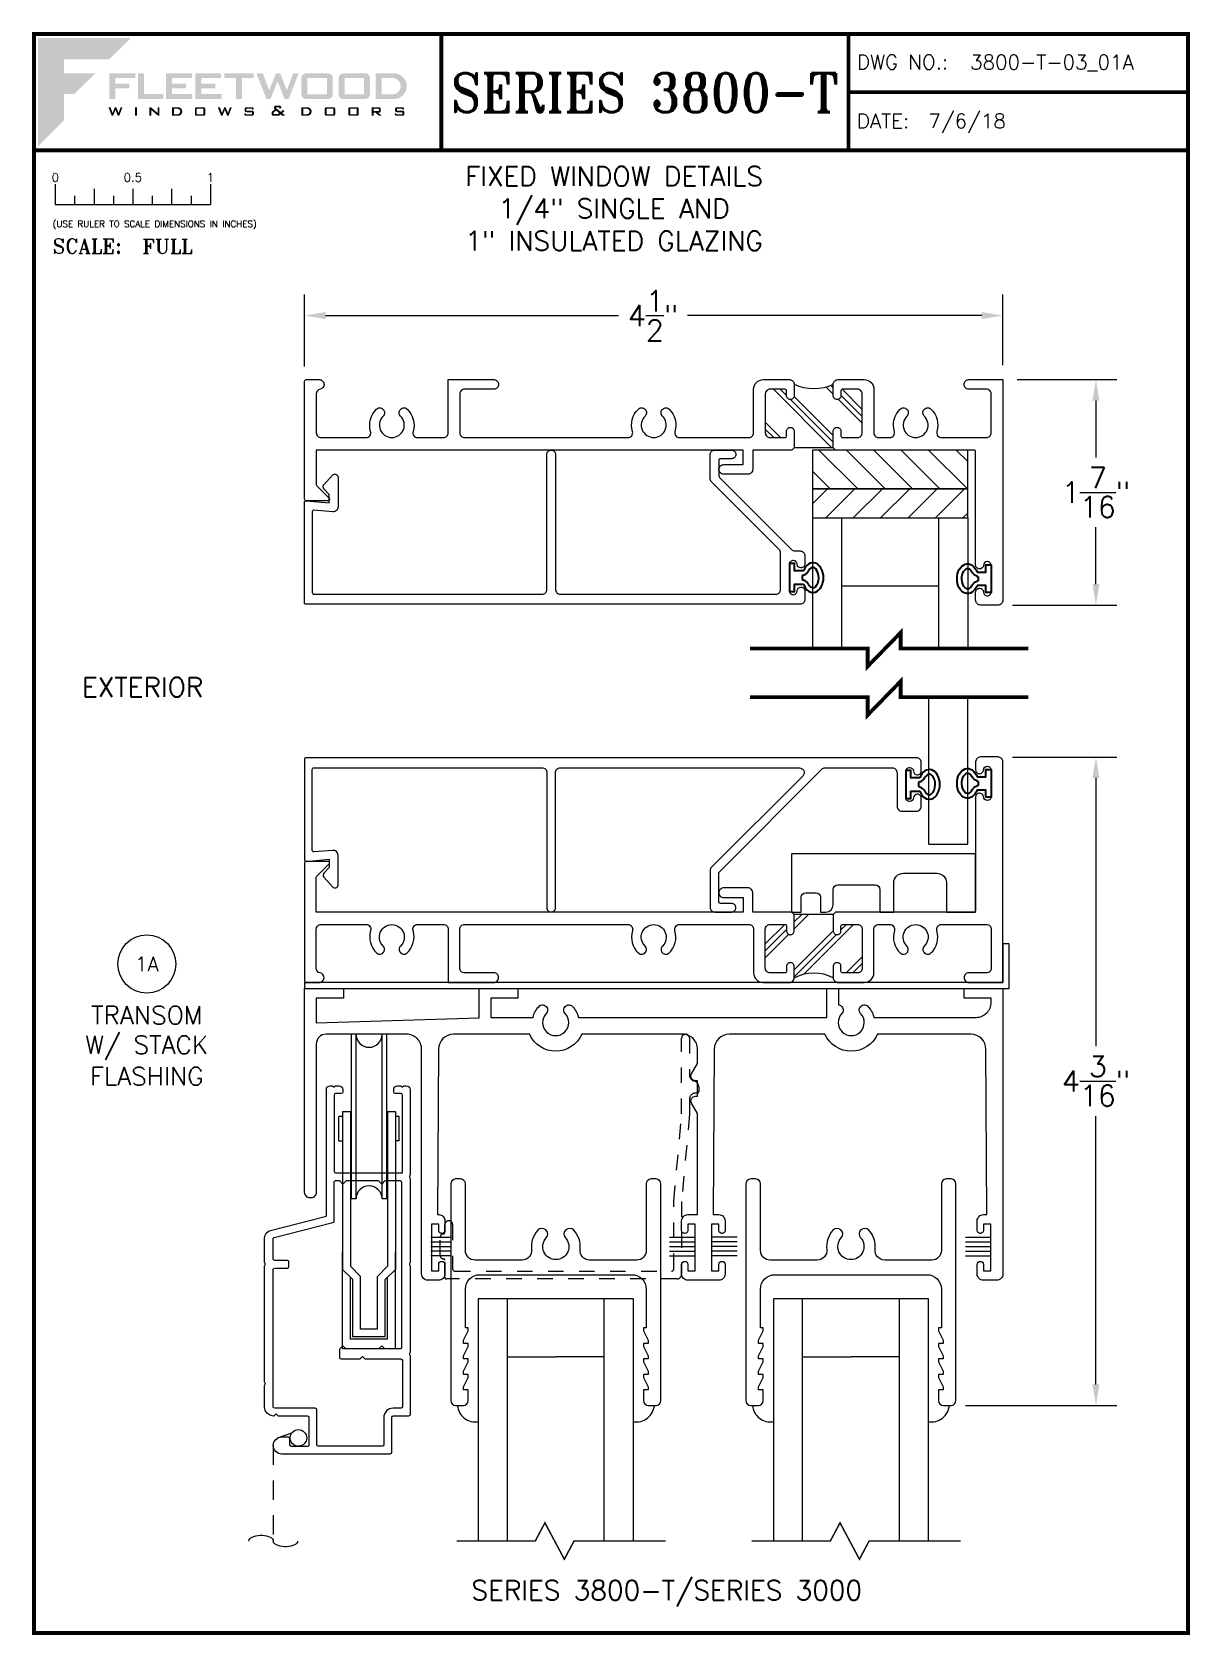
# Paper-space layout 'DETAIL 1A' of a CAD drawing. Extents: x 0.3 to 7.8, y 0.1 to 10.4.
# The model-space entities are those that its viewports show. They can reach past a viewport. Long polylines and large blocks are cut down to what shows.
import ezdxf
from ezdxf.enums import TextEntityAlignment as Align

# ---------------------------------------------------------------- set-up
doc = ezdxf.new("R2010")
doc.units = 0
doc.header["$MEASUREMENT"] = 0
doc.linetypes.add('HIDDEN', pattern=[0.375, 0.25, -0.125])
doc.linetypes.add('PHANTOM', pattern=[2.5, 1.25, -0.25, 0.25, -0.25, 0.25, -0.25])
doc.layers.get('0').update_dxf_attribs({"linetype": 'CONTINUOUS'})
doc.layers.get('Defpoints').update_dxf_attribs({"linetype": 'CONTINUOUS'})
for name, color, linetype in [('DIM', 7, 'CONTINUOUS'), ('FRAME', 1, 'CONTINUOUS'), ('GLASS', 7, 'CONTINUOUS'), ('MISC.', 7, 'CONTINUOUS'), ('SETTING BLOCKS', 7, 'CONTINUOUS'), ('SETTING_BLOCK', 4, 'CONTINUOUS'), ('TEXT', 7, 'CONTINUOUS'), ('VENT', 5, 'CONTINUOUS'), ('VP', 40, 'CONTINUOUS')]:
    doc.layers.add(name, color=color, linetype=linetype)
doc.layers.add('PROFILE NUMBER', color=150, linetype='CONTINUOUS', lineweight=35)
doc.layers.get('VP').off()
doc.styles.add('ROMANS', font='romans')
doc.styles.add('ROMANT', font='romant')
doc.styles.add('SIMPLEX-094', font='simplex.shx', dxfattribs={"height": 0.094})
doc.styles.get("Standard").update_dxf_attribs({"font": 'simplex.shx'})
doc.dimstyles.new('FULL SCALE', dxfattribs={"dimscale": 0.75, "dimtxt": 0.18, "dimasz": 0.18, "dimexe": 0.18, "dimexo": 0.125, "dimgap": 0.09, "dimtad": 0, "dimtih": 1, "dimtoh": 1, "dimdec": 4, "dimzin": 0, "dimdsep": 46, "dimlunit": 4, "dimtxsty": 'Standard', "dimcen": 0.09, "dimadec": 0, "dimazin": 0, "dimtfac": 1, "dimtdec": 4, "dimtofl": 0, "dimtmove": 0, "dimatfit": 3, "dimfxl": 0, "dimtolj": 1, "dimtzin": 0, "dimarcsym": 0})

# ---------------------------------------------------------------- blocks, each defined once
blk = doc.blocks.new('sectball')
blk.add_circle((0, 0), 0.125)
blk.add_attdef('NO', text='', height=0.062).set_placement((0, 0), align=Align.MIDDLE_CENTER)
for tag, p in [('LINE1', (0, -0.2588)), ('LINE2', (0, -0.3864)), ('LINE3', (0, -0.5214))]:
    blk.add_attdef(tag, text='', height=0.078).set_placement(p, align=Align.CENTER)
blk = doc.blocks.new('*D51')
at = {"layer": 'Defpoints', "color": 0}
for p in [(6.557, 8.621), (2.057, 8.198), (6.557, 8.208)]:
    blk.add_point(p, dxfattribs=at)
at = {"layer": 'DIM', "color": 0, "lineweight": -2}
for p, q in [((2.057, 8.292), (2.057, 8.756)), ((6.557, 8.302), (6.557, 8.756)), ((2.192, 8.621), (4.081, 8.621)), ((6.422, 8.621), (4.525, 8.621))]:
    blk.add_line(p, q, dxfattribs=at)
at = {"layer": 'DIM', "color": 0}
for points in [[(2.192, 8.644), (2.192, 8.599), (2.057, 8.621)], [(6.422, 8.644), (6.422, 8.599), (6.557, 8.621)]]:
    blk.add_solid(points, dxfattribs=at)
at = {"layer": 'DIM', "color": 0, "insert": (4.303, 8.621), "char_height": 0.135, "attachment_point": 5}
blk.add_mtext('\\A1;4{\\H1.000000x;\\S1/2;}"', dxfattribs=at)
blk = doc.blocks.new('*D52')
at = {"layer": 'Defpoints', "color": 0}
for p in [(6.557, 8.208), (6.526, 6.754), (7.158, 6.754)]:
    blk.add_point(p, dxfattribs=at)
at = {"layer": 'DIM', "color": 0, "lineweight": -2}
for p, q in [((6.651, 8.208), (7.293, 8.208)), ((7.158, 8.073), (7.158, 7.706)), ((7.158, 6.889), (7.158, 7.256)), ((6.62, 6.754), (7.293, 6.754))]:
    blk.add_line(p, q, dxfattribs=at)
at = {"layer": 'DIM', "color": 0}
for points in [[(7.135, 8.073), (7.18, 8.073), (7.158, 8.208)], [(7.135, 6.889), (7.18, 6.889), (7.158, 6.754)]]:
    blk.add_solid(points, dxfattribs=at)
at = {"layer": 'DIM', "color": 0, "insert": (7.158, 7.481), "char_height": 0.135, "attachment_point": 5}
blk.add_mtext('\\A1;1{\\H1.000000x;\\S7/16;}"', dxfattribs=at)
blk = doc.blocks.new('*D53')
at = {"layer": 'Defpoints', "color": 0}
for p in [(6.526, 5.774), (6.224, 1.593), (7.158, 1.593)]:
    blk.add_point(p, dxfattribs=at)
at = {"layer": 'DIM', "color": 0, "lineweight": -2}
for p, q in [((6.62, 5.774), (7.293, 5.774)), ((7.158, 5.639), (7.158, 3.909)), ((7.158, 1.728), (7.158, 3.459)), ((6.318, 1.593), (7.293, 1.593))]:
    blk.add_line(p, q, dxfattribs=at)
at = {"layer": 'DIM', "color": 0}
for points in [[(7.135, 5.639), (7.18, 5.639), (7.158, 5.774)], [(7.135, 1.728), (7.18, 1.728), (7.158, 1.593)]]:
    blk.add_solid(points, dxfattribs=at)
at = {"layer": 'DIM', "color": 0, "insert": (7.158, 3.684), "char_height": 0.135, "attachment_point": 5}
blk.add_mtext('\\A1;4{\\H1.000000x;\\S3/16;}"', dxfattribs=at)
blk = doc.blocks.new('Fleetwood_Logo_6-10-15')
h = blk.add_hatch(color=154)
h.dxf.hatch_style = 1
h.paths.add_polyline_path([(0.2526, -0.0017), (0.0019, -0.0017), (0.0019, -0.2942), (0.0725, -0.2236), (0.0725, -0.1535), (0.1007, -0.1535), (0.1567, -0.0976), (0.0725, -0.0976), (0.0725, -0.0596), (0.1946, -0.0596)])
h = blk.add_hatch(color=251)
h.dxf.hatch_style = 1
h.paths.add_polyline_path([(0.2487, -0.1256), (0.2112, -0.1256), (0.2112, -0.1102), (0.2647, -0.1102), (0.2647, -0.0976), (0.1946, -0.0976), (0.1946, -0.1667), (0.2112, -0.1667), (0.2112, -0.1377), (0.2487, -0.1377)])
h = blk.add_hatch(color=251)
h.dxf.hatch_style = 1
h.paths.add_polyline_path([(0.2886, -0.0976), (0.272, -0.0976), (0.272, -0.1667), (0.3401, -0.1667), (0.3401, -0.1535), (0.2886, -0.1535)])
h = blk.add_hatch(color=251)
h.dxf.hatch_style = 1
h.paths.add_polyline_path([(0.4175, -0.0976), (0.3474, -0.0976), (0.3474, -0.1667), (0.4185, -0.1667), (0.4185, -0.1534), (0.364, -0.1534), (0.364, -0.1377), (0.4015, -0.1377), (0.4015, -0.1256), (0.364, -0.1256), (0.364, -0.1102), (0.4175, -0.1102)])
h = blk.add_hatch(color=251)
h.dxf.hatch_style = 1
h.paths.add_polyline_path([(0.4965, -0.0976), (0.4264, -0.0976), (0.4264, -0.1667), (0.4975, -0.1667), (0.4975, -0.1534), (0.443, -0.1534), (0.443, -0.1377), (0.4804, -0.1377), (0.4804, -0.1256), (0.443, -0.1256), (0.443, -0.1102), (0.4965, -0.1102)])
h = blk.add_hatch(color=251)
h.dxf.hatch_style = 1
h.paths.add_polyline_path([(0.5842, -0.0976), (0.5054, -0.0976), (0.5054, -0.1102), (0.5365, -0.1102), (0.5365, -0.1667), (0.5531, -0.1667), (0.5531, -0.1102), (0.5842, -0.1102)])
h = blk.add_hatch(color=251)
h.dxf.hatch_style = 1
h.paths.add_polyline_path([(0.6089, -0.0976), (0.5921, -0.0976), (0.6188, -0.1667), (0.63, -0.1667), (0.6489, -0.1192), (0.6679, -0.1667), (0.6789, -0.1667), (0.7056, -0.0976), (0.6908, -0.0976), (0.6742, -0.1433), (0.6558, -0.0976), (0.6446, -0.0976), (0.6261, -0.1433)])
h = blk.add_hatch(color=251)
h.dxf.hatch_style = 1
h.paths.add_polyline_path([(0.7853, -0.0976), (0.726, -0.0976, 0.414214), (0.7133, -0.1102), (0.7133, -0.154, 0.414214), (0.726, -0.1667), (0.7853, -0.1667, 0.414214), (0.798, -0.154), (0.798, -0.1102, 0.414214)])
h.paths.add_polyline_path([(0.7819, -0.1102), (0.7819, -0.154), (0.7294, -0.154), (0.7294, -0.1102)], flags=16)
h = blk.add_hatch(color=251)
h.dxf.hatch_style = 1
h.paths.add_polyline_path([(0.8856, -0.0976), (0.8262, -0.0976, 0.414214), (0.8136, -0.1102), (0.8136, -0.154, 0.414214), (0.8262, -0.1667), (0.8856, -0.1667, 0.414214), (0.8982, -0.154), (0.8982, -0.1102, 0.414214)])
h.paths.add_polyline_path([(0.8822, -0.1102), (0.8822, -0.154), (0.8296, -0.154), (0.8296, -0.1102)], flags=16)
h = blk.add_hatch(color=251)
h.dxf.hatch_style = 1
h.paths.add_polyline_path([(0.9632, -0.0976), (0.914, -0.0976), (0.914, -0.1667), (0.9632, -0.1667, 1)])
h.paths.add_polyline_path([(0.9301, -0.1102), (0.9593, -0.1102, -1), (0.9593, -0.154), (0.9301, -0.154)], flags=16)
h = blk.add_hatch(color=7)
h.dxf.hatch_style = 1
h.paths.add_polyline_path([(0.2301, -0.1891), (0.2251, -0.1891), (0.2196, -0.2043), (0.2134, -0.1891), (0.2097, -0.1891), (0.2035, -0.2043), (0.1978, -0.1891), (0.1922, -0.1891), (0.2011, -0.2121), (0.2048, -0.2121), (0.2112, -0.1963), (0.2175, -0.2121), (0.2212, -0.2121)])
h = blk.add_hatch(color=7)
h.dxf.hatch_style = 1
h.paths.add_polyline_path([(0.2691, -0.1891), (0.2637, -0.1891), (0.2637, -0.2118), (0.2637, -0.2121), (0.2691, -0.2121)])
h = blk.add_hatch(color=7)
h.dxf.hatch_style = 1
h.paths.add_polyline_path([(0.3077, -0.1964), (0.3259, -0.2121), (0.3298, -0.2121), (0.3298, -0.1891), (0.325, -0.1891), (0.325, -0.2047), (0.3067, -0.1891), (0.3029, -0.1891), (0.3029, -0.2121), (0.3077, -0.2121)])
h = blk.add_hatch(color=7)
h.dxf.hatch_style = 1
h.paths.add_polyline_path([(0.3801, -0.1891), (0.3637, -0.1891), (0.3637, -0.2121), (0.3801, -0.2121, 1)])
h.paths.add_polyline_path([(0.3691, -0.2079), (0.3691, -0.1933), (0.3788, -0.1933, -1), (0.3788, -0.2079)], flags=16)
h = blk.add_hatch(color=7)
h.dxf.hatch_style = 1
h.paths.add_polyline_path([(0.4537, -0.2079), (0.4537, -0.1933, 0.414214), (0.4495, -0.1891), (0.4297, -0.1891, 0.414214), (0.4255, -0.1933), (0.4255, -0.2079, 0.414214), (0.4297, -0.2121), (0.4495, -0.2121, 0.414214)])
h.paths.add_polyline_path([(0.4308, -0.2079), (0.4308, -0.1933), (0.4484, -0.1933), (0.4484, -0.2079)], flags=16)
h = blk.add_hatch(color=7)
h.dxf.hatch_style = 1
h.paths.add_polyline_path([(0.5253, -0.1891), (0.5203, -0.1891), (0.5148, -0.2043), (0.5087, -0.1891), (0.5049, -0.1891), (0.4988, -0.2043), (0.493, -0.1891), (0.4874, -0.1891), (0.4963, -0.2121), (0.5001, -0.2121), (0.5064, -0.1963), (0.5127, -0.2121), (0.5164, -0.2121)])
h = blk.add_hatch(color=7)
h.dxf.hatch_style = 1
h.paths.add_polyline_path([(0.5801, -0.1891), (0.5643, -0.1891, 0.414214), (0.56, -0.1933), (0.56, -0.1981, 0.414214), (0.5643, -0.2024), (0.58, -0.2024), (0.58, -0.2078), (0.5637, -0.2078), (0.5637, -0.2052), (0.5591, -0.2062), (0.5591, -0.2078, 0.414214), (0.5634, -0.2121), (0.5805, -0.2121, 0.414214), (0.5848, -0.2078), (0.5848, -0.2024, 0.414214), (0.5805, -0.1982), (0.5648, -0.1982), (0.5648, -0.193), (0.5798, -0.193), (0.5798, -0.1958), (0.5843, -0.1948), (0.5843, -0.1933, 0.414214)])
h = blk.add_hatch(color=7)
h.dxf.hatch_style = 1
h.paths.add_polyline_path([(0.645, -0.1913, -0.222262), (0.6447, -0.1906), (0.6447, -0.1892), (0.6535, -0.1892), (0.6535, -0.193), (0.6587, -0.1918), (0.6587, -0.189, 0.414214), (0.6544, -0.1847), (0.6437, -0.1847, 0.414214), (0.6394, -0.189), (0.6394, -0.1922, 0.222262), (0.6407, -0.1948), (0.6415, -0.1955), (0.6345, -0.1998, 0.260684), (0.6329, -0.2027), (0.6329, -0.2078, 0.414214), (0.6372, -0.2121), (0.6514, -0.2121, 0.17577), (0.6536, -0.2113), (0.657, -0.2085), (0.6614, -0.2121), (0.6699, -0.2121), (0.6613, -0.2049), (0.6676, -0.1997), (0.6637, -0.1964), (0.6574, -0.2017)])
h.paths.add_polyline_path([(0.6532, -0.2052), (0.6509, -0.2072, -0.17577), (0.6502, -0.2074), (0.6382, -0.2074), (0.6382, -0.2033, -0.260684), (0.6387, -0.2025), (0.6451, -0.1985)], flags=16)
h = blk.add_hatch(color=7)
h.dxf.hatch_style = 1
h.paths.add_polyline_path([(0.7294, -0.1891), (0.713, -0.1891), (0.713, -0.2121), (0.7294, -0.2121, 1)])
h.paths.add_polyline_path([(0.7184, -0.2079), (0.7184, -0.1933), (0.7281, -0.1933, -1), (0.7281, -0.2079)], flags=16)
h = blk.add_hatch(color=7)
h.dxf.hatch_style = 1
h.paths.add_polyline_path([(0.8045, -0.2079), (0.8045, -0.1933, 0.414214), (0.8003, -0.1891), (0.7805, -0.1891, 0.414214), (0.7763, -0.1933), (0.7763, -0.2079, 0.414214), (0.7805, -0.2121), (0.8003, -0.2121, 0.414214)])
h.paths.add_polyline_path([(0.7816, -0.2079), (0.7816, -0.1933), (0.7992, -0.1933), (0.7992, -0.2079)], flags=16)
h = blk.add_hatch(color=7)
h.dxf.hatch_style = 1
h.paths.add_polyline_path([(0.8678, -0.2079), (0.8678, -0.1933, 0.414214), (0.8636, -0.1891), (0.8438, -0.1891, 0.414214), (0.8396, -0.1933), (0.8396, -0.2079, 0.414214), (0.8438, -0.2121), (0.8636, -0.2121, 0.414214)])
h.paths.add_polyline_path([(0.8449, -0.2079), (0.8449, -0.1933), (0.8624, -0.1933), (0.8624, -0.2079)], flags=16)
h = blk.add_hatch(color=7)
h.dxf.hatch_style = 1
h.paths.add_polyline_path([(0.9277, -0.1993), (0.9277, -0.1933, 0.414214), (0.9235, -0.1891), (0.9028, -0.1891), (0.9028, -0.2121), (0.9082, -0.2121), (0.9082, -0.2035), (0.9131, -0.2035), (0.9224, -0.2121), (0.9303, -0.2121), (0.9197, -0.2035), (0.9235, -0.2035, 0.414214)])
h.paths.add_polyline_path([(0.9082, -0.1993), (0.9082, -0.1933), (0.9214, -0.1933, -0.414214), (0.9224, -0.1943), (0.9224, -0.1983, -0.414214), (0.9214, -0.1993)], flags=16)
h = blk.add_hatch(color=7)
h.dxf.hatch_style = 1
h.paths.add_polyline_path([(0.9867, -0.1982), (0.971, -0.1982), (0.971, -0.193), (0.9859, -0.193), (0.9859, -0.1958), (0.9905, -0.1948), (0.9905, -0.1933, 0.414214), (0.9863, -0.1891), (0.9705, -0.1891, 0.414214), (0.9662, -0.1933), (0.9662, -0.1981, 0.414214), (0.9705, -0.2024), (0.9862, -0.2024), (0.9862, -0.2078), (0.9699, -0.2078), (0.9699, -0.2052), (0.9653, -0.2062), (0.9653, -0.2078, 0.414214), (0.9696, -0.2121), (0.9867, -0.2121, 0.414214), (0.991, -0.2078), (0.991, -0.2024, 0.414214)])
blk = doc.blocks.new('A-SIZE_P')
at = {"const_width": 0.025}
blk.add_lwpolyline([(0.313, 0.125), (7.751, 0.125), (7.751, 10.437), (0.313, 10.437)], close=True, dxfattribs=at)
for points in [[(2.938, 10.437), (2.938, 9.687)], [(5.563, 10.437), (5.563, 9.687)], [(5.563, 10.062), (7.751, 10.062)], [(0.313, 9.687), (7.751, 9.687)]]:
    blk.add_lwpolyline(points, dxfattribs=at)
at = {"xscale": 2.387023416083395, "yscale": 2.387023416083395, "zscale": 2.387023416083395}
blk.add_blockref('Fleetwood_Logo_6-10-15', (0.334, 10.416), dxfattribs=at)
for s, style, p in [('DWG NO.:', 'SIMPLEX-094', (5.617, 10.209)), ('DATE:', 'SIMPLEX-094', (5.616, 9.829)), ('SCALE:', 'ROMANT', (0.433, 9.022))]:
    blk.add_text(s, height=0.094, dxfattribs=dict(style=style)).set_placement(p)
for tag, p, style in [('DWG_NO', (6.346, 10.209), 'SIMPLEX-094'), ('DATE', (6.077, 9.829), 'SIMPLEX-094'), ('SCALE', (1.011, 9.02), 'ROMANT')]:
    blk.add_attdef(tag, p, '', height=0.094, dxfattribs=dict(style=style))
for tag, height, style, width, p, p2 in [('DWG_NO_F', 0.094, 'SIMPLEX-094', 1.745692, (6.347, 10.209), (7.683, 10.209)), ('PRODUCT', 0.25, 'ROMANT', 1.390728, (3.001, 9.934), (5.5, 9.934))]:
    blk.add_attdef(tag, text='', height=height, dxfattribs=dict(style=style, width=width)).set_placement(p, p2, align=Align.FIT)
blk = doc.blocks.new('Full')
for p, q in [((0.137, -0.219), (0.137, -0.35)), ((0.262, -0.294), (0.262, -0.35)), ((0.387, -0.249), (0.387, -0.35)), ((0.512, -0.294), (0.512, -0.35)), ((0.637, -0.249), (0.637, -0.35)), ((0.762, -0.294), (0.762, -0.35)), ((0.887, -0.249), (0.887, -0.35)), ((1.012, -0.294), (1.012, -0.35)), ((1.137, -0.219), (1.137, -0.35)), ((0.137, -0.35), (1.137, -0.35))]:
    blk.add_line(p, q)
for s, p in [('0', (0.137, -0.219)), ('0.5', (0.637, -0.219)), ('1', (1.137, -0.219))]:
    blk.add_text(s, height=0.055).set_placement(p, align=Align.BOTTOM_CENTER)
at = {"style": 'ROMANS'}
blk.add_text('(USE RULER TO SCALE DIMENSIONS IN INCHES)', height=0.04115, dxfattribs=at).set_placement((0.12, -0.495))
blk = doc.blocks.new('3802 45 GLASS STOP')
blk.add_lwpolyline([(3.939, -0.433, -0.399638), (3.914, -0.41, 0.400364), (3.889, -0.386, 0.414214), (3.864, -0.411), (3.864, -0.581, 0.414214), (3.889, -0.606), (3.889, -0.606, 0.399638), (3.914, -0.582, -0.399638), (3.939, -0.558, -0.414214), (3.964, -0.583), (3.964, -0.637, -0.414214), (3.933, -0.668), (-0.001, -0.668, -0.414214), (-0.011, -0.658), (-0.011, -0.01, -0.440011), (0, 0), (0.149, -0.013), (0.149, 0.04), (0.115, 0.074, -0.395486), (0.114, 0.102), (0.17, 0.165, -0.691708), (0.205, 0.152), (0.205, -0.04, -0.440011), (0.171, -0.071), (0.05, -0.061, 0.440011), (0.039, -0.071), (0.039, -0.593, 0.414214), (0.049, -0.603), (1.52, -0.603, 0.414214), (1.551, -0.572), (1.551, 0.299, -0.414214), (1.579, 0.327), (1.579, 0.327, -0.414214), (1.607, 0.299), (1.607, -0.572, 0.414214), (1.638, -0.603), (3.179, -0.603, 0.668179), (3.2, -0.55), (2.612, 0.038, -0.198912), (2.603, 0.06), (2.603, 0.296, -0.414214), (2.634, 0.327), (2.741, 0.327, -0.414214), (2.769, 0.299, -0.414214), (2.741, 0.271), (2.669, 0.271, 0.414214), (2.659, 0.261), (2.659, 0.071), (3.324, -0.594, 0.198912), (3.345, -0.603), (3.777, -0.603, 0.414214), (3.808, -0.572), (3.808, -0.355, -0.414214), (3.839, -0.324), (3.933, -0.324, -0.414214), (3.964, -0.355), (3.964, -0.408, -0.414214)], format="xyb", close=True)
blk = doc.blocks.new('3801 1 INCH GLASS STOP')
blk.add_lwpolyline([(2.741, 0.327, -0.414214), (2.769, 0.299, -0.414214), (2.741, 0.271), (2.669, 0.271, 0.414214), (2.659, 0.261), (2.659, 0.167, 0.198912), (2.668, 0.145), (3.128, -0.315, 0.198912), (3.15, -0.324), (3.183, -0.324, -0.414214), (3.214, -0.355), (3.214, -0.408, -0.414214), (3.189, -0.433, -0.399638), (3.164, -0.41, 0.400364), (3.139, -0.386, 0.414214), (3.114, -0.411), (3.114, -0.581, 0.414214), (3.139, -0.606), (3.139, -0.606, 0.399638), (3.164, -0.582, -0.399638), (3.189, -0.558, -0.414214), (3.214, -0.583), (3.214, -0.637, -0.414214), (3.183, -0.668), (-0.001, -0.668, -0.414214), (-0.011, -0.658), (-0.011, -0.01, -0.440011), (0, 0), (0.149, -0.013), (0.149, 0.04), (0.115, 0.074, -0.395486), (0.114, 0.102), (0.17, 0.165, -0.691708), (0.205, 0.152), (0.205, -0.04, -0.440011), (0.171, -0.071), (0.05, -0.061, 0.440011), (0.039, -0.071), (0.039, -0.593, 0.414214), (0.049, -0.603), (1.52, -0.603, 0.414214), (1.551, -0.572), (1.551, 0.299, -0.414214), (1.579, 0.327, -0.414214), (1.607, 0.299), (1.607, -0.572, 0.414214), (1.638, -0.603), (3.027, -0.603, 0.414214), (3.058, -0.572), (3.058, -0.337, 0.198912), (3.049, -0.315), (2.612, 0.122, -0.198912), (2.603, 0.144), (2.603, 0.296, -0.414214), (2.634, 0.327)], format="xyb", close=True)
blk = doc.blocks.new('A$C3BF656AD')
at = {"layer": 'SETTING BLOCKS'}
h = blk.add_hatch(dxfattribs=at)
h.set_pattern_fill('ANSI31', color=256, scale=0.25, angle=90, style=0)
h.set_pattern_definition([(135, (0.820812, -8.054306), (-0.02209709, -0.02209709), [])])
h.paths.add_polyline_path([(0, 0.0625), (0.25, 0.0625), (0.25, 0.1095), (0, 0.1095)])
h = blk.add_hatch(dxfattribs=at)
h.set_pattern_fill('ANSI31', color=256, scale=0.25, style=0)
h.set_pattern_definition([(45, (-2.098375, -8.085556), (-0.02209709, 0.02209709), [])])
h.paths.add_polyline_path([(0, 0), (0.25, 0), (0.25, 0.0625), (0, 0.0625)])
for points in [[(0, 0.0625), (0, 0.1095), (0.25, 0.1095), (0.25, 0.0625)], [(0, 0), (0, 0.0625), (0.25, 0.0625), (0.25, 0)]]:
    blk.add_lwpolyline(points, close=True, dxfattribs=at)
blk = doc.blocks.new('5 POINT SEAL')
at = {"color": 7}
for p, q in [((-1.292, -6.081), (-1.458, -6.081)), ((-1.292, -6.111), (-1.458, -6.111)), ((-1.292, -6.141), (-1.458, -6.141)), ((-1.292, -6.171), (-1.458, -6.171)), ((-1.292, -6.201), (-1.458, -6.201))]:
    blk.add_line(p, q, dxfattribs=at)
blk = doc.blocks.new('*U101')
at = {"layer": 'PROFILE NUMBER', "color": 5}
for p, q in [((-0.016, 0.092), (-0.013, 0.083)), ((-0.013, 0.083), (0.013, 0.083)), ((0.013, 0.083), (0.016, 0.092))]:
    blk.add_line(p, q, dxfattribs=at)
blk.add_lwpolyline([(-0.043, 0.091), (-0.043, 0.034), (-0.09, 0.034), (-0.09, 0), (0.09, 0), (0.09, 0.034), (0.043, 0.034), (0.043, 0.091)], dxfattribs=at)
for centre, start, end in [((-0.073, 0.071), 19.8289, 61.175), ((0.073, 0.071), 118.7633, 160.1945)]:
    blk.add_arc(centre, 0.06, start, end, dxfattribs=at)
blk.add_ellipse((0, 0.152), major_axis=(-0.0958, 0), ratio=0.712114, start_param=2.033109, end_param=7.391692, dxfattribs=at)
blk.add_open_spline([(0.044, 0.124), (0.053, 0.129), (0.059, 0.135), (0.069, 0.15), (0.068, 0.157), (0.049, 0.179), (0.027, 0.189), (-0.021, 0.191), (-0.045, 0.181), (-0.067, 0.16), (-0.068, 0.152), (-0.061, 0.137), (-0.054, 0.129), (-0.044, 0.124)], degree=3, knots=[2.2211, 2.2211, 2.2211, 2.2211, 2.727733, 2.727733, 3.7005, 3.7005, 4.673268, 4.673268, 5.646035, 5.646035, 6.618803, 6.618803, 7.203997, 7.203997, 7.203997, 7.203997], dxfattribs=at)
blk = doc.blocks.new('3809 BLOCK FRAME')
h = blk.add_hatch()
h.set_pattern_fill('PLAST', color=256, angle=45, style=0)
h.set_pattern_definition([(45, (-4.25098, -6.643), (-0.176777, 0.176777), []), (45, (-4.27308, -6.6209), (-0.176777, 0.176777), []), (45, (-4.29517, -6.5988), (-0.176777, 0.176777), [])])
edge = h.paths.add_edge_path()
edge.add_arc((-0.937, 0.093), 0.031, 270, 360, ccw=False)
edge.add_line((-0.937, 0.062), (-1.033, 0.062))
edge.add_arc((-1.033, 0.072), 0.01, 180, 270, ccw=False)
edge.add_line((-1.043, 0.072), (-1.043, 0.103))
edge.add_arc((-1.068, 0.103), 0.025, 360, 450)
edge.add_arc((-1.068, 0.103), 0.025, 90, 180)
edge.add_line((-1.093, 0.103), (-1.093, 0.031))
edge.add_arc((-1.218, -0.221), 0.281, 63.5092, 116.4908)
edge.add_line((-1.344, 0.031), (-1.344, 0.103))
edge.add_arc((-1.369, 0.103), 0.025, 0, 90)
edge.add_arc((-1.369, 0.103), 0.025, 90, 180)
edge.add_line((-1.394, 0.103), (-1.394, 0.072))
edge.add_arc((-1.404, 0.072), 0.01, 270, 360, ccw=False)
edge.add_line((-1.404, 0.062), (-1.5, 0.062))
edge.add_arc((-1.5, 0.093), 0.031, 180, 270, ccw=False)
edge.add_line((-1.531, 0.093), (-1.531, 0.343))
edge.add_arc((-1.5, 0.343), 0.031, 90, 180, ccw=False)
edge.add_line((-1.5, 0.374), (-1.404, 0.374))
edge.add_arc((-1.404, 0.364), 0.01, 0, 90, ccw=False)
edge.add_line((-1.394, 0.364), (-1.394, 0.333))
edge.add_arc((-1.369, 0.333), 0.025, 180, 270)
edge.add_arc((-1.369, 0.333), 0.025, 270, 360)
edge.add_line((-1.344, 0.333), (-1.344, 0.439))
edge.add_line((-1.344, 0.439), (-1.093, 0.439))
edge.add_line((-1.093, 0.439), (-1.093, 0.333))
edge.add_arc((-1.068, 0.333), 0.025, 180, 270)
edge.add_arc((-1.068, 0.333), 0.025, 270, 360)
edge.add_line((-1.043, 0.333), (-1.043, 0.364))
edge.add_arc((-1.033, 0.364), 0.01, 90, 180, ccw=False)
edge.add_line((-1.033, 0.374), (-0.937, 0.374))
edge.add_arc((-0.937, 0.343), 0.031, 0, 90, ccw=False)
edge.add_line((-0.906, 0.343), (-0.906, 0.093))
blk.add_line((-1.093, 0.439), (-1.344, 0.439))
for points in [[(-1.093, 0.439), (-1.093, 0.333, 0.414214), (-1.068, 0.308, 0.414214), (-1.043, 0.333), (-1.043, 0.364, -0.414214), (-1.033, 0.374), (-0.937, 0.374, -0.414214), (-0.906, 0.343), (-0.906, 0.093, -0.414214), (-0.937, 0.062), (-1.033, 0.062, -0.414214), (-1.043, 0.072), (-1.043, 0.103, 0.414214), (-1.068, 0.128), (-1.068, 0.128, 0.414214), (-1.093, 0.103), (-1.093, 0.031, 0.414214), (-1.062, 0), (-0.893, 0, 0.414214), (-0.831, 0.062), (-0.831, 0.343, -0.414214), (-0.8, 0.374), (-0.729, 0.374, -0.5024), (-0.699, 0.334, 0.280293), (-0.661, 0.19, 0.498955), (-0.613, 0.198), (-0.613, 0.198, 0.334263), (-0.618, 0.235, -2.470836), (-0.506, 0.235, 0.334263), (-0.511, 0.198, 0.498955), (-0.463, 0.19, 0.280293), (-0.425, 0.334, -0.5024), (-0.395, 0.374), (-0.106, 0.374, -0.414214), (-0.075, 0.343), (-0.075, 0.093, -0.414214), (-0.106, 0.062), (-0.219, 0.062, 0.414214), (-0.25, 0.031, 0.414214), (-0.219, 0), (0, 0), (0, 1.423, 0.414214), (-0.031, 1.454), (-0.144, 1.454, 0.414214), (-0.175, 1.423), (-0.175, 1.371, 0.414214), (-0.15, 1.346), (-0.15, 1.346, 0.399638), (-0.125, 1.37, -0.399638), (-0.1, 1.394), (-0.1, 1.394, -0.414214), (-0.075, 1.369), (-0.075, 1.199, -0.414214), (-0.1, 1.174), (-0.1, 1.174, -0.399638), (-0.125, 1.198, 0.399638), (-0.15, 1.221, 0.414214), (-0.175, 1.196), (-0.175, 0.464, -0.414214), (-0.185, 0.454), (-1.078, 0.454), (-1.093, 0.439)], [(-1.344, 0.439), (-1.344, 0.439), (-1.359, 0.454), (-1.612, 0.454), (-1.612, 0.579, 0.414214), (-1.643, 0.61), (-1.799, 0.61, 0.414214), (-1.83, 0.579, 0.414214), (-1.799, 0.548), (-1.674, 0.548), (-1.674, 0.454), (-4.425, 0.454), (-4.425, 0.678, -0.198912), (-4.422, 0.685), (-4.343, 0.764, 0.668179), (-4.35, 0.781), (-4.49, 0.781, 0.414214), (-4.5, 0.771), (-4.5, 0.01, 0.414214), (-4.49, 0), (-4.406, 0, 0.414214), (-4.375, 0.031, 0.358249), (-4.4, 0.061, -0.358249), (-4.425, 0.092), (-4.425, 0.343, -0.414214), (-4.394, 0.374), (-4.105, 0.374, -0.5024), (-4.075, 0.334, 0.280293), (-4.037, 0.19, 0.498955), (-3.989, 0.198, 0.334263), (-3.994, 0.235, -2.470836), (-3.882, 0.235, 0.334263), (-3.887, 0.198, 0.498955), (-3.839, 0.19, 0.280293), (-3.801, 0.334, -0.5024), (-3.771, 0.374), (-3.606, 0.374, -0.414214), (-3.575, 0.343), (-3.575, 0), (-3.281, 0, 0.414214), (-3.25, 0.031, 0.414214), (-3.281, 0.062), (-3.469, 0.062, -0.414214), (-3.5, 0.093), (-3.5, 0.343, -0.414214), (-3.469, 0.374), (-2.417, 0.374, -0.5024), (-2.387, 0.334, 0.280293), (-2.349, 0.19, 0.498955), (-2.301, 0.198, 0.334263), (-2.306, 0.235, -2.470836), (-2.194, 0.235, 0.334263), (-2.199, 0.198, 0.498955), (-2.151, 0.19, 0.280293), (-2.113, 0.334, -0.5024), (-2.083, 0.374), (-1.637, 0.374, -0.414214), (-1.606, 0.343), (-1.606, 0.062, 0.414214), (-1.544, 0), (-1.375, 0, 0.414214), (-1.344, 0.031), (-1.344, 0.103, 0.414214), (-1.369, 0.128, 0.414214), (-1.394, 0.103), (-1.394, 0.072, -0.414214), (-1.404, 0.062), (-1.5, 0.062, -0.414214), (-1.531, 0.093), (-1.531, 0.343, -0.414214), (-1.5, 0.374), (-1.404, 0.374, -0.414214), (-1.394, 0.364), (-1.394, 0.333, 0.414214), (-1.369, 0.308, 0.414214), (-1.344, 0.333), (-1.344, 0.439)]]:
    blk.add_lwpolyline(points, format="xyb")
blk.add_arc((-1.218, -0.221), 0.281, 63.5092, 116.4908)

msp = doc.modelspace()

# ---------------------------------------------------------------- linework, layer by layer
for p, q in [((7.01053, 13.48039), (6.98053, 13.48039)), ((6.98053, 12.41839), (6.98053, 13.48039)), ((7.01053, 12.41839), (7.01053, 13.48039)), ((7.20853, 13.48039), (7.17853, 13.48039)), ((7.17853, 12.41839), (7.17853, 13.48039)), ((7.20853, 12.41839), (7.20853, 13.48039)), ((6.89953, 12.7923), (6.89953, 12.94939)), ((6.92453, 12.94939), (6.89953, 12.94939)), ((6.92453, 12.98067), (6.92453, 11.96322)), ((6.97453, 12.98067), (6.92453, 12.98067)), ((6.97453, 12.98067), (6.97453, 11.98393)), ((7.21453, 12.98067), (7.21453, 11.98393)), ((7.26453, 12.98067), (7.21453, 12.98067)), ((7.26453, 12.98067), (7.26453, 11.96322)), ((7.28953, 12.94939), (7.26453, 12.94939)), ((7.28953, 12.7923), (7.28953, 12.94939)), ((6.89953, 12.7923), (6.92453, 12.7923)), ((6.92453, 12.7273), (6.92453, 12.6043)), ((6.97453, 12.7423), (6.97453, 12.6043)), ((7.21453, 12.7423), (7.21453, 12.6043)), ((7.28953, 12.7923), (7.26453, 12.7923)), ((7.26453, 12.7423), (7.26453, 12.6043)), ((7.01053, 12.41839), (6.98053, 12.41839)), ((7.20853, 12.41839), (7.17853, 12.41839)), ((6.92453, 11.45122), (6.92453, 12.07622)), ((7.26453, 11.45122), (7.26453, 12.07622)), ((6.92453, 11.96322), (6.98953, 11.89822)), ((6.97453, 11.98393), (7.03953, 11.91893)), ((6.97453, 11.51322), (6.97453, 11.91322)), ((6.98953, 11.52822), (6.98953, 11.89822)), ((7.03953, 11.57822), (7.03953, 11.91893)), ((7.21453, 11.98393), (7.14953, 11.91893)), ((7.14953, 11.57822), (7.14953, 11.91893)), ((7.26453, 11.96322), (7.19953, 11.89822)), ((7.19953, 11.52822), (7.19953, 11.89822)), ((7.21453, 11.51322), (7.21453, 11.91322)), ((7.14953, 11.57822), (7.03953, 11.57822)), ((7.21453, 11.51322), (6.97453, 11.51322)), ((7.19953, 11.52822), (6.98953, 11.52822)), ((7.26453, 11.45122), (6.92453, 11.45122))]:
    msp.add_line(p, q)
at = {"color": 7}
for p, q in [((7.62153, 12.17039), (7.49353, 12.17039)), ((7.62153, 12.14039), (7.49353, 12.14039)), ((7.62153, 12.11039), (7.49353, 12.11039)), ((7.62153, 12.08039), (7.49353, 12.08039)), ((7.62153, 12.05039), (7.49353, 12.05039)), ((7.98603, 10.21215), (7.98603, 11.77439)), ((8.61103, 10.21215), (8.61103, 11.77439)), ((9.88802, 10.21215), (9.88802, 11.77439)), ((10.51302, 10.21215), (10.51302, 11.77439)), ((7.98603, 11.39939), (8.29853, 11.39939)), ((8.61103, 11.39939), (8.29853, 11.39939)), ((9.88802, 11.39939), (10.20052, 11.39939)), ((10.51302, 11.39939), (10.20052, 11.39939))]:
    msp.add_line(p, q, dxfattribs=at)
at = {"linetype": 'PHANTOM', "ltscale": 0.05}
msp.add_lwpolyline([(9.07853, 11.90239), (7.59353, 11.90239, -0.41421356), (7.58353, 11.91239), (7.58353, 12.02239, 0.41421356), (7.57353, 12.03239, -0.41421356), (7.55353, 12.05239), (7.55353, 12.17239, -0.41421356), (7.57353, 12.19239), (7.57353, 12.19239, 0.41421356), (7.58353, 12.20239), (7.58353, 12.25239, -0.41421356), (7.60853, 12.27739, -0.41421356), (7.63353, 12.25239), (7.63353, 11.96739, 0.41421356), (7.64853, 11.95239), (9.04453, 11.95239, 0.41421356), (9.05953, 11.96739), (9.05953, 12.40461), (9.10953, 12.96661), (9.10953, 13.45539, -0.41421356), (9.13453, 13.48039), (9.13453, 13.48039, -0.41421356), (9.15953, 13.45539), (9.15953, 13.21785, 0.34199871), (9.18953, 13.17912, -0.34199871), (9.21953, 13.14039), (9.21953, 13.11039, -0.41421356), (9.20953, 13.10039), (9.19953, 13.10039, 0.41421356), (9.15953, 13.06039), (9.15953, 12.96439), (9.10953, 12.40239), (9.10953, 11.93339, -0.41421356)], format="xyb", close=True, dxfattribs=at)
at = {"color": 5}
for points in [[(8.18253, 12.21669), (8.18253, 12.21669, 0.21676854), (8.14256, 12.09297, -0.448133), (8.08096, 12.02389), (7.77753, 12.02389, -0.41421356), (7.71553, 12.08589), (7.71553, 12.51589, 0.41421356), (7.68453, 12.54689), (7.65253, 12.54689, 0.41421356), (7.62153, 12.51589), (7.62153, 11.11789, 0.41421356), (7.65253, 11.08689), (7.70253, 11.08689, 0.41421356), (7.73353, 11.11789), (7.73353, 11.18689), (7.70353, 11.18689), (7.70353, 11.20689), (7.73353, 11.26689), (7.73353, 11.28689), (7.70353, 11.28689), (7.70353, 11.30689), (7.73353, 11.36689), (7.73353, 11.38689), (7.70353, 11.38689), (7.70353, 11.40689), (7.73353, 11.46689), (7.73353, 11.48689), (7.70353, 11.48689), (7.70353, 11.50689), (7.73353, 11.56689), (7.73353, 11.58689), (7.71553, 11.58689), (7.71553, 11.83589, -0.41421356), (7.80953, 11.92989), (8.29853, 11.92989), (8.78753, 11.92989, -0.41421356), (8.88153, 11.83589), (8.88153, 11.58689), (8.86353, 11.58689), (8.86353, 11.56689), (8.89353, 11.50689), (8.89353, 11.48689), (8.86353, 11.48689), (8.86353, 11.46689), (8.89353, 11.40689), (8.89353, 11.38689), (8.86353, 11.38689), (8.86353, 11.36689), (8.89353, 11.30689), (8.89353, 11.28689), (8.86353, 11.28689), (8.86353, 11.26689), (8.89353, 11.20689), (8.89353, 11.18689), (8.86353, 11.18689), (8.86353, 11.11789, 0.41421356), (8.89453, 11.08689), (8.94453, 11.08689, 0.41421356), (8.97553, 11.11789), (8.97553, 12.51589, 0.41421356), (8.94453, 12.54689), (8.91253, 12.54689, 0.41421356), (8.88153, 12.51589), (8.88153, 12.08589, -0.41421356), (8.81953, 12.02389), (8.5161, 12.02389, -0.448133), (8.4545, 12.09297, 0.21676854), (8.41453, 12.21669, 0.99999768), (8.36059, 12.1675, -0.65169236), (8.29853, 12.02689, -0.65169236), (8.23647, 12.1675, 0.99999768), (8.18253, 12.21669), (8.18253, 12.21669)], [(10.08453, 12.21669), (10.08453, 12.21669, 0.21676854), (10.04455, 12.09297, -0.448133), (9.98295, 12.02389), (9.67952, 12.02389, -0.41421356), (9.61752, 12.08589), (9.61752, 12.51589, 0.41421356), (9.58652, 12.54689), (9.55452, 12.54689, 0.41421356), (9.52352, 12.51589), (9.52352, 11.11789, 0.41421356), (9.55452, 11.08689), (9.60452, 11.08689, 0.41421356), (9.63552, 11.11789), (9.63552, 11.18689), (9.60552, 11.18689), (9.60552, 11.20689), (9.63552, 11.26689), (9.63552, 11.28689), (9.60552, 11.28689), (9.60552, 11.30689), (9.63552, 11.36689), (9.63552, 11.38689), (9.60552, 11.38689), (9.60552, 11.40689), (9.63552, 11.46689), (9.63552, 11.48689), (9.60552, 11.48689), (9.60552, 11.50689), (9.63552, 11.56689), (9.63552, 11.58689), (9.61752, 11.58689), (9.61752, 11.83589, -0.41421356), (9.71152, 11.92989), (10.20052, 11.92989), (10.68952, 11.92989, -0.41421356), (10.78352, 11.83589), (10.78352, 11.58689), (10.76552, 11.58689), (10.76552, 11.56689), (10.79552, 11.50689), (10.79552, 11.48689), (10.76552, 11.48689), (10.76552, 11.46689), (10.79552, 11.40689), (10.79552, 11.38689), (10.76552, 11.38689), (10.76552, 11.36689), (10.79552, 11.30689), (10.79552, 11.28689), (10.76552, 11.28689), (10.76552, 11.26689), (10.79552, 11.20689), (10.79552, 11.18689), (10.76552, 11.18689), (10.76552, 11.11789, 0.41421356), (10.79652, 11.08689), (10.84652, 11.08689, 0.41421356), (10.87752, 11.11789), (10.87752, 12.51589, 0.41421356), (10.84652, 12.54689), (10.81452, 12.54689, 0.41421356), (10.78352, 12.51589), (10.78352, 12.08589, -0.41421356), (10.72152, 12.02389), (10.41809, 12.02389, -0.448133), (10.3565, 12.09297, 0.21676854), (10.31652, 12.21669, 0.99999768), (10.26258, 12.1675, -0.65169236), (10.20052, 12.02689, -0.65169236), (10.13846, 12.1675, 0.99999768), (10.08453, 12.21669), (10.08453, 12.21669)]]:
    msp.add_lwpolyline(points, format="xyb", dxfattribs=at)
at = {"color": 7}
for points in [[(8.79853, 10.21215), (8.79853, 11.77439), (8.29853, 11.77439), (7.79853, 11.77439), (7.79853, 10.21215)], [(10.70052, 10.21215), (10.70052, 11.77439), (10.20052, 11.77439), (9.70052, 11.77439), (9.70052, 10.21215)]]:
    msp.add_lwpolyline(points, dxfattribs=at)
for centre, radius, start, end in [((7.09453, 13.48039), 0.084, 180, 360), ((7.09453, 12.41839), 0.084, 0, 180), ((7.77989, 11.09625), 0.11608, 184.622665, 279.241042), ((8.81717, 11.09625), 0.11608, 260.758958, 355.377335), ((9.68188, 11.09625), 0.11608, 184.622665, 279.241042), ((10.71916, 11.09625), 0.11608, 260.758958, 355.377335)]:
    msp.add_arc(centre, radius, start, end)
at = {"layer": 'FRAME'}
msp.add_lwpolyline([(11.07717, 12.31739), (11.07108, 13.38395, 0.412541), (10.97408, 13.48039), (10.37164, 13.48039, -0.650444), (10.03341, 13.48039), (9.41694, 13.48039, 0.412452), (9.31995, 13.38398), (9.31353, 12.31739), (9.34953, 12.31739, -0.414214), (9.38953, 12.27739), (9.38953, 12.21439, -0.414214), (9.37053, 12.19539), (9.36853, 12.19539, -0.414214), (9.34953, 12.21439), (9.34953, 12.25539), (9.30253, 12.25539), (9.30253, 11.95539), (9.34953, 11.95539), (9.34953, 11.99639, -0.414214), (9.36853, 12.01539), (9.37053, 12.01539, -0.414214), (9.38953, 11.99639), (9.38953, 11.93339, -0.414214), (9.34953, 11.89339), (9.14953, 11.89339, -0.414214), (9.10953, 11.93339), (9.10953, 11.99639, -0.414214), (9.12853, 12.01539), (9.13053, 12.01539, -0.414214), (9.14953, 11.99639), (9.14953, 11.95539), (9.19653, 11.95539), (9.19653, 12.25539), (9.14953, 12.25539), (9.14953, 12.21439, -0.414214), (9.13053, 12.19539), (9.12853, 12.19539, -0.414214), (9.10953, 12.21439), (9.10953, 12.27739, -0.414214), (9.14953, 12.31739), (9.21153, 12.31739), (9.21153, 12.96944), (9.17355, 13.03523, -0.57735), (9.19953, 13.08023), (9.21153, 13.08023), (9.21153, 13.18023), (9.19953, 13.18023, -0.57735), (9.17355, 13.22523), (9.21153, 13.29101), (9.21153, 13.38339, 0.414214), (9.11453, 13.48039), (8.46664, 13.48039, -0.650444), (8.12841, 13.48039), (7.63897, 13.48039, 0.412541), (7.54198, 13.38395), (7.53588, 12.31739), (7.54353, 12.31739, -0.414214), (7.58353, 12.27739), (7.58353, 12.21439, -0.414214), (7.56453, 12.19539), (7.56253, 12.19539, -0.414214), (7.54353, 12.21439), (7.54353, 12.25539), (7.49653, 12.25539), (7.49653, 11.95539), (7.54353, 11.95539), (7.54353, 11.99639, -0.414214), (7.56253, 12.01539), (7.56453, 12.01539, -0.414214), (7.58353, 11.99639), (7.58353, 11.93339, -0.414214), (7.54353, 11.89339), (7.47353, 11.89339, -0.414214), (7.43353, 11.93339), (7.43353, 13.38339, 0.414214), (7.33653, 13.48039), (6.81753, 13.48039, 0.414214), (6.75453, 13.41739), (6.75453, 12.46139, -0.414214), (6.71753, 12.42439), (6.71653, 12.42439, -0.414214), (6.67953, 12.46139), (6.67953, 13.77439), (6.92953, 13.77439), (6.92953, 13.71239), (6.75453, 13.71239), (6.75453, 13.55296), (7.80453, 13.58696), (7.80453, 13.77439), (8.05453, 13.77439), (8.05453, 13.71239), (7.87953, 13.71239), (7.87953, 13.58939), (8.15143, 13.58939, -0.136824), (8.19011, 13.66009, -0.497138), (8.24074, 13.65375), (8.24178, 13.65195, -0.33453), (8.23709, 13.61373, 2.355087), (8.35796, 13.61373, -0.33453), (8.35328, 13.65195), (8.35432, 13.65375, -0.497138), (8.40494, 13.66009, -0.136824), (8.44362, 13.58939), (10.04553, 13.58939), (10.04553, 13.77439), (10.12053, 13.77439), (10.12053, 13.66966, -0.247085), (10.14574, 13.65375), (10.14678, 13.65195, -0.33453), (10.14209, 13.61373, 2.355087), (10.26296, 13.61373, -0.33453), (10.25828, 13.65195), (10.25932, 13.65375, -0.497138), (10.30994, 13.66009, -0.136824), (10.34862, 13.58939), (11.00753, 13.58939, 0.414214), (11.10453, 13.68639), (11.10453, 13.71239), (10.92953, 13.71239), (10.92953, 13.77439), (11.17953, 13.77439), (11.17953, 11.93339, -0.414214), (11.13953, 11.89339), (11.05453, 11.89339, -0.414214), (11.01453, 11.93339), (11.01453, 11.99639, -0.414214), (11.03353, 12.01539), (11.03553, 12.01539, -0.414214), (11.05453, 11.99639), (11.05453, 11.95539), (11.10153, 11.95539), (11.10153, 12.25539), (11.05453, 12.25539), (11.05453, 12.21439, -0.414214), (11.03553, 12.19539), (11.03353, 12.19539, -0.414214), (11.01453, 12.21439), (11.01453, 12.27739, -0.414214), (11.05453, 12.31739)], format="xyb", close=True, dxfattribs=at)
at = {"layer": 'GLASS'}
for p, q in [((9.95325, 18.64305), (9.95325, 16.85872)), ((9.95325, 18.64305), (10.95325, 18.64305)), ((10.14075, 18.64305), (10.14075, 16.85872)), ((10.76575, 18.64305), (10.76575, 16.85872)), ((10.95325, 18.64305), (10.95325, 16.85872)), ((10.14075, 18.20605), (10.76575, 18.20605)), ((10.70325, 14.70639), (10.70325, 16.54481)), ((10.95325, 14.70639), (10.95325, 16.54481)), ((10.70325, 14.70639), (10.95325, 14.70639))]:
    msp.add_line(p, q, dxfattribs=at)
at = {"layer": 'GLASS', "color": 5, "linetype": 'HIDDEN', "ltscale": 0.5}
msp.add_line((6.47735, 10.8283), (6.47735, 10.21215), dxfattribs=at)
at = {"layer": 'GLASS', "const_width": 0.024}
for points in [[(9.54897, 16.85872), (10.30857, 16.85872), (10.30857, 16.74301), (10.52107, 16.96126), (10.52107, 16.85872), (11.34317, 16.85872)], [(9.54897, 16.54481), (10.30857, 16.54481), (10.30857, 16.4291), (10.52107, 16.64735), (10.52107, 16.54481), (11.34317, 16.54481)]]:
    msp.add_lwpolyline(points, dxfattribs=at)
at = {"layer": 'GLASS'}
for points in [[(7.65956, 10.21215, 0.0094, 0.0094, 0), (8.16579, 10.21215, 0.0094, 0.0094, 0), (8.22829, 10.32963, 0.0094, 0.0094, 0), (8.3533, 10.09466, 0.0094, 0.0094, 0), (8.41581, 10.21215, 0.0094, 0.0094, 0), (9.00655, 10.21215, 0.0094, 0.0094, 0)], [(9.56155, 10.21215, 0.0094, 0.0094, 0), (10.06778, 10.21215, 0.0094, 0.0094, 0), (10.13028, 10.32963, 0.0094, 0.0094, 0), (10.2553, 10.09466, 0.0094, 0.0094, 0), (10.3178, 10.21215, 0.0094, 0.0094, 0), (10.90854, 10.21215, 0.0094, 0.0094, 0)]]:
    msp.add_lwpolyline(points, format="xyseb", dxfattribs=at)
at = {"layer": 'GLASS', "color": 5, "flags": 128}
for points in [[(6.32064, 10.21215), (6.32197, 10.21899), (6.32593, 10.2256), (6.33238, 10.23175), (6.34109, 10.23724), (6.35178, 10.24186), (6.36407, 10.24548), (6.37755, 10.24797), (6.39177, 10.24923), (6.40623, 10.24923), (6.42044, 10.24797), (6.43392, 10.24548), (6.44622, 10.24186), (6.4569, 10.23724), (6.46562, 10.23175), (6.47206, 10.2256), (6.47602, 10.21899), (6.47735, 10.21215)], [(6.63407, 10.21215), (6.63273, 10.2053), (6.62877, 10.19869), (6.62233, 10.19254), (6.61362, 10.18706), (6.60293, 10.18243), (6.59064, 10.17881), (6.57715, 10.17633), (6.56294, 10.17506), (6.54848, 10.17506), (6.53427, 10.17633), (6.52078, 10.17881), (6.50849, 10.18243), (6.4978, 10.18706), (6.48909, 10.19254), (6.48264, 10.19869), (6.47869, 10.2053), (6.47735, 10.21215)]]:
    msp.add_lwpolyline(points, dxfattribs=at)
at = {"layer": 'MISC.'}
msp.add_lwpolyline([(11.17953, 14.06439), (11.17953, 13.81439), (6.67953, 13.81439), (6.67953, 13.77439), (11.21953, 13.77439), (11.21953, 14.06439)], close=True, dxfattribs=at)
at = {"layer": 'SETTING_BLOCK', "color": 7}
msp.add_lwpolyline([(10.08653, 14.31539), (10.08653, 14.41339, -0.41421356), (10.11653, 14.44339), (10.35653, 14.44339, -0.41421356), (10.38653, 14.41339), (10.38653, 14.26839), (10.47653, 14.26839), (10.47653, 14.45639, -0.41421356), (10.53853, 14.51839), (10.75453, 14.51839, -0.41421356), (10.81653, 14.45639), (10.81653, 14.26839), (11.00453, 14.26839), (11.00453, 14.64339), (9.81653, 14.64339), (9.81653, 14.26839), (9.87953, 14.26839), (9.87953, 14.36339, -0.41421356), (9.90953, 14.39339), (9.97453, 14.39339, -0.41421356), (10.00453, 14.36339), (10.00453, 14.26839), (10.03953, 14.26839, 0.41421356)], format="xyb", close=True, dxfattribs=at)
at = {"layer": 'VENT'}
msp.add_line((6.59547, 10.90791), (6.50268, 10.8746), dxfattribs=at)
for points in [[(7.29935, 13.0983), (7.26335, 13.0983, -0.41421356), (7.25335, 13.1083), (7.25335, 13.1233, -0.41421356), (7.27835, 13.1483), (7.29935, 13.1483), (7.30935, 13.1383), (7.31935, 13.1483), (7.33435, 13.1483, -0.41421356), (7.35935, 13.1233), (7.35935, 12.57248, -0.21342177), (7.35602, 12.56502, 0.4472136), (7.35602, 12.55757, -0.21342177), (7.35935, 12.55011), (7.35935, 12.00848, -0.21342177), (7.35602, 12.00102, 0.4472136), (7.35602, 11.99357, -0.21342177), (7.35935, 11.98611), (7.35935, 11.4299, -0.21342177), (7.35602, 11.42245, 0.4472136), (7.35602, 11.415, -0.21342177), (7.35935, 11.40754), (7.35935, 11.0283, -0.41421356), (7.34935, 11.0183), (7.24935, 11.0183, 0.41421356), (7.23935, 11.0083), (7.23935, 10.7833, -0.41421356), (7.22935, 10.7733), (6.53235, 10.7733, -0.41421356), (6.47735, 10.8283, -0.41421356), (6.53235, 10.8833), (6.57235, 10.8833, -0.41421356), (6.58235, 10.8733), (6.58235, 10.8333, 0.41421356), (6.59235, 10.8233), (6.69835, 10.8233, 0.41421356), (6.70835, 10.8333), (6.70835, 11.0083, 0.41421356), (6.69835, 11.0183), (6.51135, 11.0183), (6.49635, 11.0333), (6.48135, 11.0183, -0.41421356), (6.42135, 11.0783), (6.42135, 11.21611, -0.21342177), (6.42469, 11.22357, 0.4472136), (6.42469, 11.23102, -0.21342177), (6.42135, 11.23848), (6.42135, 11.98611, -0.21342177), (6.42469, 11.99357, 0.4472136), (6.42469, 12.00102, -0.21342177), (6.42135, 12.00848), (6.42135, 12.1673, -0.34382026), (6.45917, 12.2158), (6.81179, 12.30439, 0.34382026), (6.81935, 12.31409), (6.81935, 13.1233, -0.41421356), (6.84435, 13.1483), (6.85935, 13.1483), (6.86935, 13.1383), (6.87935, 13.1483), (6.90035, 13.1483, -0.41421356), (6.92535, 13.1233), (6.92535, 13.1083, -0.41421356), (6.91535, 13.0983), (6.87935, 13.0983, 0.41421356), (6.86935, 13.0883), (6.86935, 12.5963, 0.41421356), (6.87935, 12.5863), (7.30935, 12.5863), (7.30935, 13.0883, 0.41421356)], [(7.29435, 12.5363, -0.41421356), (7.30435, 12.5263), (7.30435, 11.46122, -0.41421356), (7.29435, 11.45122), (7.19542, 11.45122), (7.17635, 11.4703), (7.15728, 11.45122), (6.94542, 11.45122), (6.92635, 11.4703), (6.90728, 11.45122, 0.19891237), (6.90435, 11.44415), (6.90435, 11.39622, 0.41421356), (6.91435, 11.38622), (7.03635, 11.38622), (7.05135, 11.40122), (7.06635, 11.38622), (7.29935, 11.38622, -0.41421356), (7.30935, 11.37622), (7.30935, 11.0783, -0.41421356), (7.29935, 11.0683), (7.24935, 11.0683, 0.41421356), (7.18935, 11.0083), (7.18935, 10.8333, -0.41421356), (7.17935, 10.8233), (6.76835, 10.8233, -0.41421356), (6.75835, 10.8333), (6.75835, 11.0583, 0.41421356), (6.74835, 11.0683), (6.48635, 11.0683, -0.41421356), (6.47635, 11.0783), (6.47635, 11.9623, -0.41421356), (6.48635, 11.9723), (6.56835, 11.9723, 0.41421356), (6.57835, 11.9823), (6.57835, 12.0123, 0.41421356), (6.56835, 12.0223), (6.48635, 12.0223, -0.41421356), (6.47635, 12.0323), (6.47635, 12.16076, -0.34382026), (6.48392, 12.17046), (6.86179, 12.2654, 0.34382026), (6.86935, 12.2751), (6.86935, 12.5263, -0.41421356), (6.87935, 12.5363), (6.90435, 12.5363), (6.92635, 12.5143), (6.94835, 12.5363), (7.15435, 12.5363), (7.17635, 12.5143), (7.19835, 12.5363)]]:
    msp.add_lwpolyline(points, format="xyb", close=True, dxfattribs=at)
msp.add_circle((6.63914, 10.87697), 0.05352, dxfattribs=at)

# ---------------------------------------------------------------- block references
for p in [(10.48829, 18.25092), (10.76029, 18.25233), (12.39629, 18.25092)]:
    msp.add_blockref('5 POINT SEAL', p)
at = {"layer": 'FRAME', "xscale": -1, "rotation": 180}
for name, p in [('3809 BLOCK FRAME', (11.17953, 19.53505)), ('3802 45 GLASS STOP', (6.68953, 14.59539))]:
    msp.add_blockref(name, p, dxfattribs=at)
at = {"layer": 'FRAME'}
for name, p in [('3801 1 INCH GLASS STOP', (6.68953, 18.75405)), ('3809 BLOCK FRAME', (11.17953, 13.81439))]:
    msp.add_blockref(name, p, dxfattribs=at)
at = {"layer": 'TEXT', "xscale": -4, "yscale": 4, "zscale": 4, "rotation": 180}
msp.add_blockref('A$C3BF656AD', (9.95325, 19.08105), dxfattribs=at)
at = {"layer": 'TEXT', "rotation": 270}
for p in [(9.80366, 18.25808), (10.55366, 15.09135)]:
    msp.add_blockref('*U101', p, dxfattribs=at)
at = {"layer": 'TEXT', "xscale": -1, "rotation": 90}
for p in [(11.10453, 18.25105), (11.10453, 15.09839)]:
    msp.add_blockref('*U101', p, dxfattribs=at)

psp = doc.layouts.new('DETAIL 1A')

# ---------------------------------------------------------------- block references
at = {"layer": 'DIM'}
ref = psp.add_blockref('A-SIZE_P', (0, 0), dxfattribs=at)
ref.add_attrib('DATE', '7/6/18', (6.07741, 9.82884), dxfattribs={"layer": '0', "height": 0.094, "style": 'SIMPLEX-094'})
ref.add_attrib('SCALE', 'FULL', (1.01101, 9.02035), dxfattribs={"layer": '0', "height": 0.094, "style": 'ROMANT'})
ref.add_attrib('PRODUCT', 'SERIES 3800-T', dxfattribs={"layer": '0', "height": 0.25, "style": 'ROMANT', "width": 0.807692}).set_placement((3.0005, 9.93352), (5.5005, 9.93352), align=Align.FIT)
ref.add_attrib('DWG_NO', '3800-T-03_01A', (6.34634, 10.20879), dxfattribs={"layer": '0', "height": 0.094, "style": 'SIMPLEX-094'})
psp.add_blockref('Full', (0.313, 9.687), dxfattribs=at)
at = {"layer": 'TEXT', "xscale": 1.5, "yscale": 1.5, "zscale": 1.5}
psp.add_blockref('sectball', (1.04018, 4.43937), dxfattribs=at).add_auto_attribs({'NO': '1A', 'LINE1': 'TRANSOM', 'LINE2': 'W/ STACK', 'LINE3': 'FLASHING'})

# ---------------------------------------------------------------- texts
at = {"layer": 'TEXT', "color": 7}
for s, p in [('EXTERIOR', (0.62193, 6.1625)), ('SERIES 3800-T/SERIES 3000', (3.13263, 0.33783))]:
    psp.add_text(s, height=0.125, dxfattribs=at).set_placement(p)
at = {"layer": 'TEXT', "color": 7, "insert": (4.05175, 9.31122), "char_height": 0.125, "width": 2.3784, "attachment_point": 5}
psp.add_mtext('FIXED WINDOW DETAILS\\P1/4" SINGLE AND\\P1" INSULATED GLAZING', dxfattribs=at)

# ---------------------------------------------------------------- dimensions: what is measured, and where the dimension line sits
at = {"layer": 'DIM'}
dim = psp.add_linear_dim(base=(6.55743, 8.62134), p1=(2.05743, 8.19815), p2=(6.55743, 8.20815), dimstyle='FULL SCALE', dxfattribs=at)
dim.commit()
dim.dimension.update_dxf_attribs({"geometry": '*D51', "text_midpoint": (4.30315, 8.62134), "dimtype": 160})
for base, p1, p2, picture, middle in [((7.15799, 6.75415), (6.55743, 8.20815), (6.52643, 6.75415), '*D52', (7.15799, 7.48115)), ((7.15799, 1.59292), (6.52643, 5.77442), (6.22443, 1.59292), '*D53', (7.15799, 3.68367))]:
    dim = psp.add_linear_dim(base=base, p1=p1, p2=p2, angle=90, dimstyle='FULL SCALE', dxfattribs=at)
    dim.commit()
    dim.dimension.update_dxf_attribs({"geometry": picture, "text_midpoint": middle})

# ---------------------------------------------------------------- viewports
at = {"layer": 'VP'}
psp.add_viewport(center=(4.21574, 7.44567), size=(5.12258, 1.6310117), view_center_point=(8.83783, 18.77257), view_height=1.6310117, dxfattribs=at)
for center, size, view_center_point, view_height, status in [((5.82585, 6.27674), (2.03375, 0.7068594), (10.44795, 16.66111), 0.7068598, 3), ((4.11927, 3.21817), (5.26735, 5.410269), (8.74136, 12.71215), 5.410269, 4)]:
    psp.add_viewport(center=center, size=size, view_center_point=view_center_point, view_height=view_height, status=status, dxfattribs=at)

doc.saveas('drawing.dxf')
